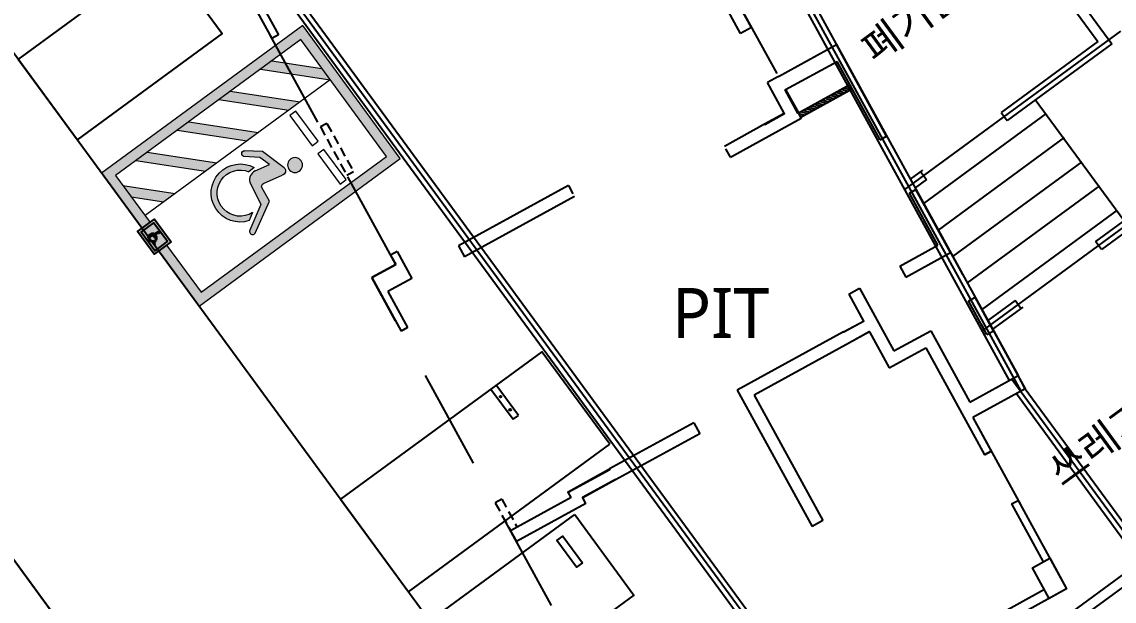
# Model space of a CAD drawing. Header units: millimetres. Extents: x 75184266 to 76346726, y -35077925 to -33679385.
# Drawn here: x 75394982 to 75416864, y -34621890 to -34610291 of the extents above; entities that cross this region are included whole.
import ezdxf
from ezdxf.enums import TextEntityAlignment as Align

# ---------------------------------------------------------------- set-up
doc = ezdxf.new("R2010")
doc.units = ezdxf.units.MM
doc.header["$LTSCALE"] = 50
doc.header["$MEASUREMENT"] = 0
for name, pattern in [('HIDDEN2', [0.1875, 0.125, -0.0625]), ('XR-지하3층$0$H', [1.3, 0.8, -0.5]), ('XR-지하3층$0$HIDDEN2', [0.1875, 0.125, -0.0625])]:
    doc.linetypes.add(name, pattern=pattern)
for name, color, linetype in [('XR-지하3층$0$1HIDDEN2', 1, 'XR-지하3층$0$HIDDEN2'), ('XR-지하3층$0$5', 5, 'CONTINUOUS'), ('XR-지하3층$0$A-주차', 9, 'CONTINUOUS'), ('XR-지하3층$0$hat', 8, 'CONTINUOUS'), ('XR-지하3층$0$일반주차', 8, 'CONTINUOUS'), ('XR-지하3층$0$장애인', 11, 'CONTINUOUS')]:
    doc.layers.add(name, color=color, linetype=linetype)
doc.layers.add('건축', color=8, linetype='CONTINUOUS', plot=False)
doc.layers.add('유도관제-주차면B2', color=7, linetype='CONTINUOUS', lineweight=100)
doc.styles.add('XR-지하3층$0$맑은고딕', font='')
doc.styles.get('XR-지하3층$0$맑은고딕').set_extended_font_data('Malgun Gothic')

# ---------------------------------------------------------------- blocks, each defined once
blk = doc.blocks.new('XR-지하3층$0$일반형 주차')
at = {"layer": 'XR-지하3층$0$일반주차'}
for p, q in [((750.0025255382062, 3865.002096235752), (0.0025255680084229, 3865.002096235752)), ((0.0025255531072617, 3735.002096235752), (750.0025255531073, 3735.002096228302)), ((750.0025255531073, 3735.002096228302), (750.0025255382062, 3865.002096235752))]:
    blk.add_line(p, q, dxfattribs=at)
blk.add_lwpolyline([(2299.999999940395, 4999.999999992549), (-2.98023224e-08, 4999.999999992549), (-1.49011612e-08, 0), (2299.999999985099, 7.4505806e-09)], close=True, dxfattribs=at)
for centre in [(237.502578869462, 3800.000696554781), (562.5025884062052, 3800.000446856022)]:
    blk.add_circle(centre, 17.49999999999998, dxfattribs=at)
blk = doc.blocks.new('XR-지하3층$0$장애인 주차')
at = {"layer": 'XR-지하3층$0$5', "ltscale": 4}
h = blk.add_hatch(color=7, dxfattribs=at)
h.dxf.hatch_style = 1
h.paths.add_polyline_path([(3841.997264835671, -695.0780087946878), (4402.000121470854, -695.0780087946878), (4402.000121470854, -1115.080151271075), (3841.997264835671, -1115.080151271075)])
h.paths.add_polyline_path([(3891.997519892382, -1065.079896214363), (4351.99986641414, -1065.079896214363), (4351.99986641414, -745.0782638514011), (3891.997519892382, -745.0782638514011)], flags=16)
h.paths.add_polyline_path([(3982.199268697524, -989.8749685254544), (3988.055078290212, -973.1311586538368), (4011.176556505419, -981.2174290407376), (4046.302626567036, -898.3408815806098), (4135.870332298697, -898.3408815806098), (4137.145780135219, -880.6026270158372), (4072.273199870749, -880.602627015849), (4072.273199870749, -862.8643724511003), (4138.421227971735, -862.8643724511003), (4142.235960863689, -809.8110830911862, -3.722470104551928), (4160.964472694517, -796.67601004478), (4152.378934681071, -916.0791361453585), (4058.050227145791, -916.0791361453702), (4021.01875284036, -1003.451299681202)], flags=0)
h = blk.add_hatch(color=256, dxfattribs=at)
h.dxf.hatch_style = 1
h.paths.add_polyline_path([(4351.99986641414, -1065.079896214362), (4351.999866414141, -745.0782638514011), (3891.997519892383, -745.0782638514011), (3891.997519892382, -1065.079896214363)])
at = {"layer": 'XR-지하3층$0$hat'}
h = blk.add_hatch(color=7, dxfattribs=at)
edge = h.paths.add_edge_path()
edge.add_line((4160.964472694536, -796.67601004485), (4152.378934681087, -916.0791361454055))
edge.add_line((4152.37893468108, -916.0791361454167), (4058.050227145789, -916.0791361454283))
edge.add_line((4058.050227145791, -916.0791361454167), (4021.018752840348, -1003.451299681236))
edge.add_line((4021.018752840351, -1003.451299681236), (3982.199268697519, -989.874968525477))
edge.add_line((3982.199268697524, -989.874968525477), (3988.055078290214, -973.1311586538714))
edge.add_line((3988.055078290212, -973.1311586538714), (4011.176556505425, -981.2174290407828))
edge.add_line((4011.176556505419, -981.2174290407955), (4046.302626567057, -898.3408815806679))
edge.add_line((4046.302626567061, -898.340881580656), (4135.870332298704, -898.3408815806441))
edge.add_line((4135.870332298706, -898.340881580656), (4137.145780135244, -880.6026270158836))
edge.add_line((4137.145780135244, -880.6026270158836), (4072.273199870745, -880.6026270158953))
edge.add_line((4072.273199870749, -880.6026270158836), (4072.273199870746, -862.8643724511348))
edge.add_line((4072.273199870749, -862.8643724511348), (4138.421227971742, -862.8643724511229))
edge.add_line((4138.421227971745, -862.8643724511348), (4142.235960863693, -809.8110830912447))
edge.add_arc((4140.258635246823, -787.0722665791609), 22.82462689652929, -24.88272667549188, 274.96983382009233, ccw=False)
edge = h.paths.add_edge_path()
edge.add_line((4047.665030254847, -981.4920170499337), (4057.804424407357, -957.5691022683568))
edge.add_arc((4127.470813777448, -941.6413942127928), 71.46396078982474, 192.8780981385994, 416.1688054886157)
edge.add_line((4167.258228158817, -882.277606019873), (4168.678321340426, -862.5277004258722))
edge.add_arc((4127.470813777439, -941.641394212781), 89.20221535457303, 206.535022543775, 422.4865967028556, ccw=False)
at = {"layer": 'XR-지하3층$0$장애인', "lineweight": 5, "true_color": 0xffffff}
blk.add_hatch(color=7, dxfattribs=at).paths.add_polyline_path([(2471.998693153262, 3994.919848728925), (2471.998693153262, -1005.080151271075), (3841.997264835671, -1005.080151271075), (3841.997264835671, -805.0801512710747), (2671.998693153263, -805.0801512710751), (2671.998693153262, 3794.919848728925), (5571.998693153263, 3794.919848728926), (5571.998693153262, -805.080151271075), (4402.000121470854, -805.080151271075), (4402.000121470854, -1005.080151271075), (5771.998693153262, -1005.080151271075), (5771.998693153262, 3994.919848728925)])
h = blk.add_hatch(color=7, dxfattribs=at)
h.paths.add_polyline_path([(5571.998693153262, 2794.914747595385), (5571.998693153262, 3077.758902888156), (4854.837747312696, 3794.919848728925), (4571.993592018897, 3794.919848728925)])
h.paths.add_polyline_path([(4571.993592018706, 3044.916022878447), (4571.993592018645, 2762.071867584627), (5571.998693153263, 1762.066766450834), (5571.998693153263, 2044.910921743602)])
h.paths.add_polyline_path([(4571.993592018483, 2012.068041734125), (4571.993592018423, 1729.223886441228), (5571.998693153262, 729.2187853062899), (5571.99869315326, 1012.062940599053)])
h.paths.add_polyline_path([(5571.99869315326, -303.629195838255), (5571.99869315326, -20.78504054549086), (4571.993592018262, 979.220060589802), (4571.993592018202, 696.3759052969056)])
h.paths.add_polyline_path([(4571.99359201804, -53.62792055452175), (4571.99359201798, -336.4720758474171), (5040.601667441591, -805.080151271075), (5323.445822734374, -805.0801512710751)])
h = blk.add_hatch(color=7, dxfattribs=at)
h.paths.add_polyline_path([(3763.150870514194, 2216.264290113818, -1), (3462.570463011247, 2216.264290113882, -1)])
h.paths.add_polyline_path([(3992.194974712547, 1503.153291136039, -0.3430925305423056), (3870.429412635672, 1283.463612269276), (3381.11380824785, 1193.932868147644), (3089.64061403725, 708.0093506300605, -0.9316528967307836), (2986.990762166922, 769.5822570894251), (3329.523243890798, 1378.635825979506), (3638.530074299372, 1415.295302762543, 0.4460483878234904), (3688.559342324034, 1485.064711287606), (3600.488111895317, 1888.254374792776, -0.5961441325676429), (3698.969839655798, 2008.645807942122), (4213.677944949887, 1850.800996607583), (4443.199970943389, 1569.414632520067, -0.8833640971827884), (4354.906219544061, 1492.991562665783), (4150.936932001604, 1740.869922228085), (3925.143719778168, 1810.1136093145)])
h.paths.add_polyline_path([(4052.621828863025, 1393.018152349396), (4055.397873318553, 1527.544381644268, -1.526545251934503), (3257.253911445657, 820.1519422765429), (3348.0148907452, 968.8766923101947, 1.638056132797179)])
at = {"layer": 'XR-지하3층$0$1HIDDEN2', "color": 11}
for points in [[(4160.96447269452, -796.6760100447573), (4152.378934681071, -916.0791361453585), (4058.050227145791, -916.0791361453702), (4021.01875284036, -1003.451299681202), (3982.199268697524, -989.8749685254544), (3988.055078290212, -973.1311586538368), (4011.176556505419, -981.2174290407376), (4046.302626567036, -898.3408815806098), (4135.870332298697, -898.3408815806098), (4137.145780135219, -880.6026270158372), (4072.273199870749, -880.602627015849), (4072.273199870749, -862.8643724511003), (4138.421227971735, -862.8643724511003), (4142.235960863685, -809.8110830912219)], [(4167.258228158817, -882.2776060198148), (4168.678321340427, -862.5277004258032)]]:
    blk.add_lwpolyline(points, dxfattribs=at)
for centre, radius, start, end in [((4127.470813777439, -941.6413942127574), 89.20221535457668, 206.5350225406521, 62.48659670311565), ((4140.258635247797, -787.0722665790381), 22.8246268965323, 335.1172733215335, 274.9698338172116), ((4127.470813777439, -941.6413942127574), 71.46396078982, 192.8780981454637, 56.1688054908522)]:
    blk.add_arc(centre, radius, start, end, dxfattribs=at)
at = {"layer": 'XR-지하3층$0$5', "lineweight": 5}
for p, q in [((4571.993592018865, 3794.919848728925), (4571.99359201788, -805.1036164912276)), ((5571.998693153045, 2794.914747595602), (4571.99359201868, 3794.919848729143)), ((5571.998693153109, 3077.758902888307), (4854.837747312696, 3794.919848728925)), ((5571.998693152887, 2044.910921743978), (4571.993592018702, 3044.91602287845)), ((5571.998693152824, 1762.066766451273), (4571.993592018458, 2762.071867584813)), ((5571.998693152665, 1012.062940599649), (4571.993592018487, 2012.068041734122)), ((5571.998693152607, 729.2187853069445), (4571.993592018236, 1729.223886441416)), ((5571.998693152449, -20.78504054467885), (4571.993592018271, 979.2200605897937)), ((5571.998693152392, -303.6291958373836), (4571.99359201802, 696.3759052970881)), ((5323.445822734374, -805.080151271075), (4571.993592017399, -53.62792055387945)), ((5040.601667441591, -805.0801512710751), (4571.993592017149, -336.4720758465851))]:
    blk.add_line(p, q, dxfattribs=at)
at = {"layer": 'XR-지하3층$0$5', "ltscale": 4}
for p, q in [((4165.298914032375, -1004.579583198746), (4165.298914032418, -804.5785629718947)), ((4165.298914032418, -804.5785629718947), (4165.298914032399, -904.5790730853205))]:
    blk.add_line(p, q, dxfattribs=at)
at = {"layer": 'XR-지하3층$0$5', "lineweight": 5}
for points in [[(3841.997264835671, -1005.080151271075), (2471.998693153262, -1005.080151271075), (2471.998693153262, 3994.919848728925), (5771.998693153262, 3994.919848728925), (5771.998693153262, -1005.080151271075), (4402.000121470854, -1005.080151271075)], [(3841.997264835671, -805.080151271075), (2671.998693153262, -805.080151271075), (2671.998693153262, 3794.919848728925), (5571.998693153262, 3794.919848728925), (5571.998693153262, -805.080151271075), (4402.000121470854, -805.080151271075)]]:
    blk.add_lwpolyline(points, dxfattribs=at)
at = {"layer": 'XR-지하3층$0$5', "ltscale": 4}
for points in [[(3841.997264835671, -695.0780087946878), (3841.997264835671, -1115.080151271075), (4402.000121470854, -1115.080151271075), (4402.000121470854, -695.0780087946878)], [(3891.997519892382, -745.0782638514011), (3891.997519892382, -1065.079896214363), (4351.99986641414, -1065.079896214363), (4351.99986641414, -745.0782638514011)]]:
    blk.add_lwpolyline(points, close=True, dxfattribs=at)
at = {"layer": 'XR-지하3층$0$장애인', "color": 8, "lineweight": 5}
for p, q in [((3698.969839655798, 2008.645807942122, 0.0001127901416624), (4213.677944949887, 1850.800996607583, 0.0001127901416624)), ((3688.559342332695, 1485.064711247559), (3600.488111895317, 1888.254374792776, 0.0001127901416624)), ((3925.143719778168, 1810.1136093145, 0.0001127901416628), (4150.936931998761, 1740.869922228213, 0.0001127901416628)), ((4213.677944949887, 1850.800996607583, 0.0001127901416624), (4443.199970943389, 1569.414632520067, 0.0001127901416624)), ((4150.936931998761, 1740.869922228213, 0.0001127901416624), (4354.906219542198, 1492.991562667646, 0.0001127901416624)), ((4055.397873318553, 1527.544381644268), (4052.621828863025, 1393.018152349396)), ((3348.0148907452, 968.8766923101947), (3257.253911445657, 820.1519422765429))]:
    blk.add_line(p, q, dxfattribs=at)
at = {"layer": 'XR-지하3층$0$장애인', "color": 7, "lineweight": 5}
for points in [[(3523.087905746778, 2719.914365010331), (2773.084079896087, 2719.914365010489), (2773.084079896117, 2869.915130179697), (3523.087905746808, 2869.915130179538)], [(4473.091731597468, 2719.914365010173), (3723.087905746778, 2719.914365010331), (3723.087905746807, 2869.915130179538), (4473.091731597498, 2869.91513017938)]]:
    blk.add_lwpolyline(points, close=True, dxfattribs=at)
at = {"layer": 'XR-지하3층$0$장애인', "color": 8, "lineweight": 5, "extrusion": (0.9769639672697208, 0.2134043267054538, 0), "elevation": 4221.010056634456}
blk.add_lwpolyline([(616.5749219792176, -1.361e-12), (930.7731202234108, 7.74314296328e-05)], dxfattribs=at)
at = {"layer": 'XR-지하3층$0$장애인', "color": 8, "lineweight": 5}
for points in [[(3094.003420647085, 715.2827374036459, -1.00000207931052), (2986.990762167387, 769.5822570894251), (3329.523243890658, 1378.635825979506), (3639.504234780377, 1415.410873711946)], [(3992.194974726538, 1503.153291048849, -0.3430925306230898), (3870.429412635905, 1283.463612269276), (3381.11380824785, 1193.932868147644), (3094.00334222139, 715.2825828427982)]]:
    blk.add_lwpolyline(points, format="xyb", dxfattribs=at)
blk.add_circle((3612.86066676265, 2216.264290113847), 150.2902037515436, dxfattribs=at)
for centre, radius, start, end in [((3682.273866816963, 1921.827955426305, 0.0001127901416624), 88.40868183990986, 79.114325303064, 202.3184667627445), ((4394.302026809838, 1536.692142405893, 0.0001127901416624), 58.83681075443838, 227.9655321143891, 33.79042661822502), ((3810.443948158834, 999.9582689007906), 581.6782029713268, 198.0059943864644, 65.09494261077565), ((3809.277803001397, 999.938049550793), 462.3075622753882, 183.8524707476317, 58.23960059225904), ((3632.220671032975, 1472.641407940697), 57.69215153581592, 276.2786130993196, 12.43534843258914)]:
    blk.add_arc(centre, radius, start, end, dxfattribs=at)
blk = doc.blocks.new('XR-지하3층$0$A$C73B52ADF')
at = {"layer": 'XR-지하3층$0$A-주차', "elevation": 1.5171617e-09}
for points in [[(-2037.699036538601, 2465.633505687117), (-37.69903653115035, 2465.633505679667), (-37.69903653860092, -1134.366494312882), (-2037.69903653115, -1134.366494312882)], [(-1166.27766495198, 2020.734899297357), (-1166.277664892375, 1870.734899297357), (-1832.191412292421, 1870.734898999333), (-1832.191412337124, 2020.734898991883)]]:
    blk.add_lwpolyline(points, close=True, dxfattribs=at)

msp = doc.modelspace()

# ---------------------------------------------------------------- hatches: boundary and pattern name
at = {"layer": '건축'}
h = msp.add_hatch(dxfattribs=at)
h.set_pattern_fill('ANSI31', color=256, scale=350, angle=-61.23487035270595, style=0)
h.set_pattern_definition([(343.7651296472941, (68083838.59987955, 47151368.1775727), (12.23142775048507, 42.00541245107189), [])])
h.paths.add_polyline_path([(75411616.36112052, -34611635.37034542), (75411568.23909432, -34611547.71037403), (75410538.2344301, -34612113.14418241), (75410586.35645637, -34612200.80415387)])

# ---------------------------------------------------------------- linework, layer by layer
at = {"layer": '건축', "ltscale": 2}
for p, q in [((75408188.67910844, -34629153.63936169), (75390234.1283967, -34604667.44892143, -1.292469805775993e-09)), ((75399868.5210397, -34627953.48437441), (75385328.6505747, -34608124.19190707, -1.298440580568168e-09))]:
    msp.add_line(p, q, dxfattribs=at)
at = {"layer": '건축', "ltscale": 0.5}
for p, q in [((75413605.4560775, -34606348.47602207), (75416816.54423863, -34610728.33923762)), ((75413444.16082966, -34606466.72932237), (75416536.99569339, -34610685.29728802)), ((75410078.86530584, -34608938.2004392), (75414762.52031782, -34617471.56258012)), ((75410241.51609851, -34608818.8738899), (75414937.8402612, -34617375.31852733)), ((75400257.34141225, -34609787.02304171), (75410497.9859315, -34623755.06698983)), ((75400434.16680014, -34609689.95255651), (75410599.34874387, -34623555.06698984)), ((75416537.10188755, -34610685.21943197, -1.0139055e-09), (75414599.00679405, -34612106.13011715)), ((75416816.54423863, -34610728.33923762), (75414717.26009148, -34612267.42536706)), ((75414599.00677203, -34612106.13008709), (75414717.26006943, -34612267.42533701)), ((75418590.31242305, -34613147.72532548), (75416491.40028408, -34614686.97544775)), ((75413026.37812787, -34613259.099795), (75412780.70640619, -34613439.21354461)), ((75412986.05429389, -34613288.66309003), (75413104.30759129, -34613449.95833993)), ((75413104.30761333, -34613449.95836999), (75412877.76448335, -34613616.04802943)), ((75418547.578212, -34613427.08175681, -1.0139055e-09), (75416609.67541246, -34614848.25469007)), ((75416609.67543451, -34614848.25472013), (75416491.4003061, -34614686.97547784)), ((75414878.6078399, -34615869.72670301), (75414331.63764378, -34616270.8506594)), ((75415037.2027794, -34616001.43716394), (75414428.69744773, -34616447.68829031)), ((75414996.88299032, -34616031.00597536), (75414878.60786194, -34615869.72673308)), ((75414905.88210917, -34617735.09381048), (75417378.50726376, -34621107.70752179)), ((75415082.70749667, -34617638.02332551), (75417539.80251157, -34620989.45422149)), ((75421801.0316481, -34617865.34228675, -1.862628117333431e-09), (75414040.35559365, -34623555.06698979)), ((75422080.58019342, -34617908.38423645), (75414105.81634963, -34623755.06698979))]:
    msp.add_line(p, q, dxfattribs=at)
at = {"layer": '건축', "ltscale": 100}
for p, q in [((75410014.59750347, -34608613.27435452), (75414995.49421503, -34617688.1945433)), ((75416991.88930854, -34610475.78912368), (75412666.55356364, -34613646.90069491)), ((75417057.19738099, -34614272.04466794), (75415283.27711436, -34611852.45114286)), ((75415505.03929624, -34612125.74664852), (75413046.03796631, -34613928.55866993)), ((75415859.79918844, -34612609.63239828), (75413337.21219715, -34614459.06212322)), ((75416214.55908065, -34613093.51814804), (75413628.386428, -34614989.56557652)), ((75418884.06216344, -34613056.31066471), (75414217.4989115, -34616478.56351791)), ((75416569.31897286, -34613577.40389779), (75413919.56065884, -34615520.06902981)), ((75416924.07886511, -34614061.2896476), (75414210.73488969, -34616050.57248306)), ((75414815.39172316, -34617442.5381678), (75417577.4081851, -34621209.87612162))]:
    msp.add_line(p, q, dxfattribs=at)
at = {"layer": '건축'}
for p, q in [((75409380.70498982, -34610524.07980544), (75408925.95184161, -34609695.69307544)), ((75399632.14449906, -34609972.18006063), (75399990.653593, -34610625.24684482)), ((75399835.81749402, -34610031.48697559), (75400122.1435501, -34610553.0638055)), ((75409599.85491836, -34610403.77473966), (75409380.70498982, -34610524.07980544)), ((75400122.1435501, -34610553.0638055), (75399990.653593, -34610625.24684484)), ((75412306.06658176, -34612580.0429737), (75411300.31623356, -34610747.9495718)), ((75410138.82155028, -34611385.56645366), (75410138.82161225, -34611385.56641961)), ((75410138.82155028, -34611385.56645366), (75410138.82161225, -34611385.56641961)), ((75410256.52586743, -34612119.49128523), (75409919.67168377, -34611505.87148521)), ((75412174.57662456, -34612652.22601309), (75412306.06658176, -34612580.0429737)), ((75412174.57662466, -34612652.22601307), (75412306.06658176, -34612580.0429737)), ((75405930.80473793, -34613570.12449523), (75403730.5394553, -34614777.98735417)), ((75406051.10980359, -34613789.27442385), (75403850.84452088, -34614997.13728271)), ((75412761.66534479, -34613721.67766439), (75412893.15530194, -34613649.49462499)), ((75412761.66534483, -34613721.67766433), (75412893.15530191, -34613649.49462498)), ((75413586.11248039, -34614911.79821417), (75412893.15530202, -34613649.49462504)), ((75402501.77773142, -34614887.84936158), (75402370.28777431, -34614960.03240094)), ((75402501.77773142, -34614887.84936158), (75402797.72820975, -34615426.9582165)), ((75413454.62252331, -34614983.98125363), (75413586.11248039, -34614911.79821417)), ((75402370.28777431, -34614960.03240096), (75402473.75014763, -34615148.5013702)), ((75402473.75014761, -34615148.50137018), (75401991.62030466, -34615413.17251454)), ((75401991.62030466, -34615413.17251454), (75402578.70902494, -34616482.6241659)), ((75402797.72820975, -34615426.9582165), (75402315.59836677, -34615691.62936088)), ((75402315.5983668, -34615691.62936089), (75402710.19898205, -34616410.44112655)), ((75411546.05404063, -34615746.52066062), (75411839.59840077, -34616281.24648622)), ((75411765.20396918, -34615626.21559494), (75412453.34894453, -34616879.75318614)), ((75414447.49675027, -34616480.91170261), (75414076.95714822, -34615805.92992287)), ((75402710.19898205, -34616410.44112655), (75402578.70902494, -34616482.62416596)), ((75414316.00679319, -34616553.09474204), (75414210.13833538, -34616360.2428048)), ((75411445.12852937, -34616497.79560436), (75409314.99122386, -34617667.16084223)), ((75411959.90346642, -34616500.39641473), (75412354.5040816, -34617219.20818035)), ((75414316.00679305, -34616553.0947421), (75414447.4967502, -34616480.91170269)), ((75414316.00679314, -34616553.09474207), (75414447.4967503, -34616480.91170267)), ((75414316.00679308, -34616553.0947421), (75414447.4967502, -34616480.91170269)), ((75411565.43359499, -34616716.9455329), (75409654.44621804, -34617766.00570523)), ((75415082.70749676, -34617638.02332538), (75414938.34141801, -34617375.0434111)), ((75409314.99122386, -34617667.16084222), (75410811.58624025, -34620393.38595343)), ((75409654.44621806, -34617766.00570524), (75411030.7361688, -34620273.08088779)), ((75408440.44657187, -34618318.36868285), (75406757.37512055, -34619242.31158692)), ((75408440.44657187, -34618318.36868285), (75408560.75163747, -34618537.51861144)), ((75408560.75163747, -34618537.51861144), (75406877.68018615, -34619461.46151552)), ((75414401.32744186, -34618890.46942029, -1.58422543e-08), (75414269.83748475, -34618962.65245966, -1.58422543e-08)), ((75405987.1640262, -34619813.42879914), (75404773.07342203, -34620479.91886279)), ((75406282.78903466, -34619936.3346752), (75404893.3784876, -34620699.06879125)), ((75414808.8041788, -34619944.44413961, -1.58422543e-08), (75414940.29413591, -34619872.26110023, -1.58422543e-08)), ((75414808.80417876, -34619944.44413959, -1.58422543e-08), (75415444.01492536, -34621101.55576233, -4.4229644e-09)), ((75414940.29413591, -34619872.26110023, -1.58422543e-08), (75415912.35906616, -34621642.99252293)), ((75404773.07342203, -34620479.91886279), (75404893.3784876, -34620699.06879125)), ((75415465.47512804, -34621660.16068519, -1.2269473e-09), (75414062.91558523, -34622430.1131051, -9.0794101e-09)), ((75415912.35906616, -34621642.99252293), (75414159.15963773, -34622605.433048, -9.0794101e-09))]:
    msp.add_line(p, q, dxfattribs=at)
at = {"layer": '건축', "linetype": 'HIDDEN2', "ltscale": 30}
for p, q in [((75401094.20848036, -34612323.79522816), (75400962.7185233, -34612395.97826756)), ((75400962.7185233, -34612395.97826756), (75401494.4668966, -34613364.6209211)), ((75401094.20848036, -34612323.79522816), (75401625.95685369, -34613292.43788175)), ((75401625.95685369, -34613292.43788175), (75401494.4668966, -34613364.6209211)), ((75405930.80473791, -34613570.12449528), (75406051.10980359, -34613789.27442385)), ((75404596.58241111, -34619846.71200623), (75404465.09245408, -34619918.89504559)), ((75404465.09245399, -34619918.89504563), (75404773.07342201, -34620479.9188628)), ((75404596.58241113, -34619846.71200629), (75404904.56337912, -34620407.73582339))]:
    msp.add_line(p, q, dxfattribs=at)
at = {"layer": '건축', "linetype": 'XR-지하3층$0$H', "ltscale": 50}
for points in [[(75407157.51982252, -34624823.47044664), (75401991.62030454, -34615413.17251451), (75402473.75014748, -34615148.50137017), (75399632.14449899, -34609972.18006063), (75395547.63367315, -34605707.6992938), (75395150.43393983, -34606088.13637397), (75390979.46013512, -34601733.38293425)], [(75417751.96615753, -34603845.49666069), (75412789.26085092, -34607486.3181394), (75412517.16046412, -34607115.42545997), (75409220.38361026, -34609534.06111096), (75409145.1017697, -34609575.38800909), (75410139.1110222, -34611385.40748419), (75411300.31620806, -34610747.94952557), (75415082.70749669, -34617638.02332551), (75414030.78783964, -34618215.48764048), (75415912.35906596, -34621642.99252303), (75408969.68932934, -34625454.2570021)]]:
    msp.add_lwpolyline(points, dxfattribs=at)
at = {"layer": '건축'}
for points in [[(75409599.85491838, -34610403.77473969), (75409000.7356914, -34609312.40809555)], [(75410138.82161224, -34611385.56641962), (75411300.31623352, -34610747.9495718)], [(75410283.18769097, -34611648.54633393), (75411313.19235516, -34611083.11252546)], [(75412174.57662456, -34612652.22601309), (75411313.19235516, -34611083.11252546)], [(75410138.82161224, -34611385.56641962), (75410138.82161237, -34611385.56641964), (75409919.67168377, -34611505.87148521)], [(75410538.23443007, -34612113.14418242), (75411568.23909427, -34611547.71037406)], [(75410586.35645635, -34612200.80415388), (75411616.36112052, -34611635.37034542)], [(75410538.2344301, -34612113.14418241), (75410529.46843284, -34612117.9563851), (75410274.42169383, -34611653.35853655), (75410283.18769097, -34611648.54633393)], [(75409175.88932462, -34612997.91297347), (75410595.98086163, -34612218.33614815), (75410538.2344301, -34612113.14418241)], [(75409862.05599593, -34612336.04040322), (75409866.86819854, -34612344.80640037), (75410261.33807002, -34612128.25728229), (75410256.52586739, -34612119.49128515)], [(75409055.58425897, -34612778.7630449), (75409862.05599602, -34612336.04040339)], [(75413334.31745765, -34614764.83132505), (75412761.66534479, -34613721.67766439)], [(75403730.5394553, -34614777.98735417), (75403850.84452088, -34614997.13728271)], [(75412571.67570634, -34615183.49295349), (75413334.31745765, -34614764.83132505)], [(75412691.98077193, -34615402.64288203), (75413454.62252326, -34614983.98125362)], [(75412571.67570634, -34615183.49295349), (75412691.98077193, -34615402.64288203)], [(75411546.05404063, -34615746.52066062), (75411765.2039692, -34615626.21559492)], [(75413945.46719119, -34615878.11296222), (75414076.95714822, -34615805.92992287)], [(75414316.0067931, -34616553.09474201), (75413945.46719109, -34615878.11296228)], [(75411839.59840077, -34616281.24648622), (75411844.41060337, -34616290.01248337), (75411449.94073194, -34616506.56160141), (75411445.12852931, -34616497.79560427)], [(75411565.43359499, -34616716.9455329), (75411560.62139237, -34616708.17953575), (75411955.0912638, -34616491.63041771), (75411959.90346643, -34616500.39641485)], [(75412453.3489445, -34616879.75318622), (75413189.69270448, -34616475.52816565)], [(75413189.69270448, -34616475.52816565), (75413974.08173239, -34617904.38569983)], [(75412354.50408155, -34617219.20818038), (75413090.84784165, -34616814.98315988)], [(75413090.84784165, -34616814.98315988), (75414269.83748475, -34618962.65245966)], [(75413974.08173239, -34617904.38569983), (75414938.34141801, -34617375.0434111)], [(75415082.70749682, -34617638.02332545), (75414030.78783979, -34618215.48764042)], [(75414030.78783979, -34618215.48764042), (75414401.32744187, -34618890.46942034)], [(75405929.41759464, -34619708.23683348), (75406762.18732315, -34619251.07758407), (75406757.37512055, -34619242.31158692)], [(75406877.68018617, -34619461.46151552), (75406872.86798355, -34619452.69551837), (75406215.4181979, -34619813.61071525), (75406220.2304005, -34619822.37671243)], [(75405987.1640262, -34619813.42879914), (75405929.41759464, -34619708.23683345)], [(75406282.78903466, -34619936.3346752), (75406220.23040053, -34619822.37671233)], [(75411030.7361688, -34620273.08088779), (75410811.58624025, -34620393.38595343)]]:
    msp.add_lwpolyline(points, dxfattribs=at)
at = {"layer": '건축', "ltscale": 100}
msp.add_lwpolyline([(75410621.98214455, -34623755.06698983), (75400173.54250354, -34609503.59445484)], dxfattribs=at)
at = {"layer": '건축'}
for points in [[(75410274.42169383, -34611653.35853655), (75410283.18769097, -34611648.54633393), (75410538.23442999, -34612113.14418247), (75410529.46843284, -34612117.9563851)], [(75409866.86819854, -34612344.80640037), (75409862.05599593, -34612336.04040322), (75410256.52586739, -34612119.49128515), (75410261.33807002, -34612128.25728229)], [(75411839.59840076, -34616281.24648622), (75411844.41060337, -34616290.01248337), (75411449.94073194, -34616506.56160141), (75411445.12852931, -34616497.79560427)], [(75411955.0912638, -34616491.63041771), (75411959.90346643, -34616500.39641485), (75411565.43359499, -34616716.9455329), (75411560.62139237, -34616708.17953575)], [(75405929.41759464, -34619708.23683348), (75405924.60539204, -34619699.47083632), (75406757.37512055, -34619242.31158692), (75406762.18732315, -34619251.07758407)], [(75406220.2304005, -34619822.37671243), (75406215.4181979, -34619813.61071525), (75406872.86798355, -34619452.69551837), (75406877.68018617, -34619461.46151552)], [(75415575.50488241, -34621029.37272299), (75415912.35906616, -34621642.99252293), (75415561.7191805, -34621835.48062793), (75415224.86499673, -34621221.86082799)]]:
    msp.add_lwpolyline(points, close=True, dxfattribs=at)
at = {"layer": '건축', "linetype": 'HIDDEN2', "ltscale": 30}
msp.add_lwpolyline([(75409175.88932462, -34612997.91297347), (75409055.58425897, -34612778.7630449)], dxfattribs=at)
at = {"layer": '건축'}
for points, elevation in [([(75414269.83748475, -34618962.65245966), (75414401.32744187, -34618890.46942034)], -2.43274212e-08), ([(75414808.80417876, -34619944.44413959), (75414940.29413591, -34619872.26110023)], -4.01696755e-08)]:
    msp.add_lwpolyline(points, dxfattribs=dict(at, elevation=elevation))

# ---------------------------------------------------------------- block references
at = {"layer": '유도관제-주차면B2'}
for name, p, rotation in [('XR-지하3층$0$A$C73B52ADF', (75397028.17269084, -34612015.29187459, -1.517161741718166e-09), 306.2476159917877), ('XR-지하3층$0$일반형 주차', (75401367.74739866, -34619851.33848505), 306.2469333594607), ('XR-지하3층$0$A$C73B52ADF', (75405273.51600705, -34623259.52145504, -1.661218911768274e-09), 306.2476159917877), ('XR-지하3층$0$일반형 주차', (75396031.55210601, -34622720.65152659), 126.2469333594607)]:
    msp.add_blockref(name, p, dxfattribs=dict(at, rotation=rotation))
at = {"layer": '유도관제-주차면B2', "xscale": -1, "rotation": 306.2469333594607}
msp.add_blockref('XR-지하3층$0$장애인 주차', (75400803.2141419, -34617383.03747482, -1.088865511281628e-09), dxfattribs=at)

# ---------------------------------------------------------------- texts
at = {"layer": '건축', "style": 'XR-지하3층$0$맑은고딕'}
for s, p in [('폐기물보관', (75413427.22301161, -34609800.06835968)), ('쓰레기분리수거소', (75418077.58822769, -34617601.77880126))]:
    msp.add_text(s, height=600, rotation=36.24693335693746, dxfattribs=at).set_placement(p, align=Align.MIDDLE_CENTER)
msp.add_text('PIT', height=1000, dxfattribs=at).set_placement((75408980.57386316, -34616120.01550923), align=Align.MIDDLE_CENTER)

doc.saveas('drawing.dxf')
